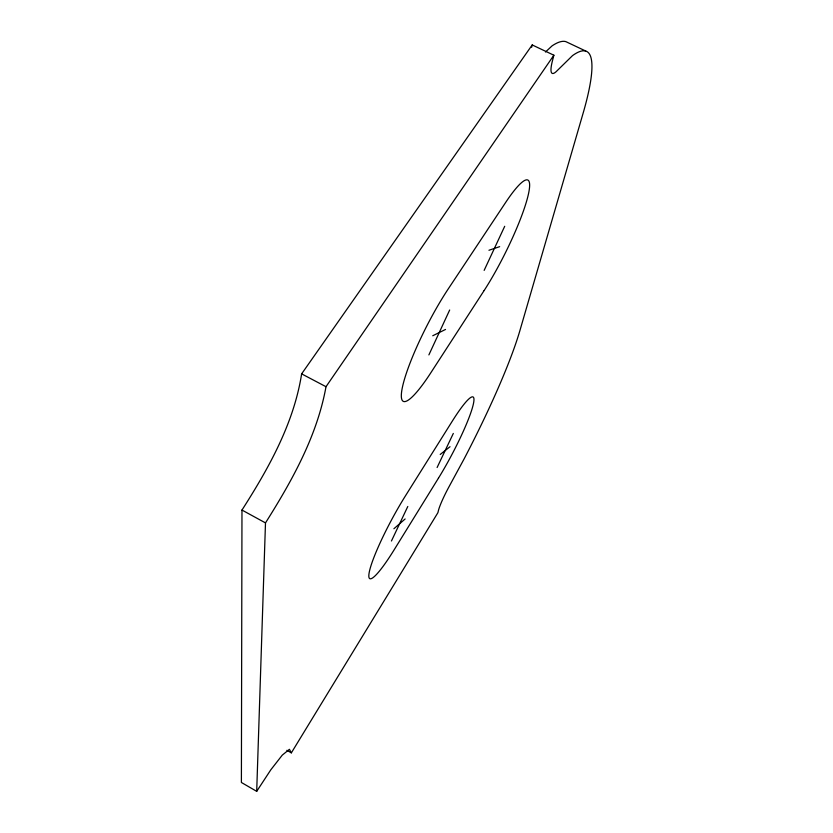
<?xml version="1.0" encoding="UTF-8"?>
<svg xmlns="http://www.w3.org/2000/svg" width="833" height="833" viewBox="0 0 833 833"><rect width="100%" height="100%" fill="white"/><g stroke="black" fill="none" stroke-linecap="round" stroke-linejoin="round"><path stroke-width="1.25" d="M241.976 510.056L241.393 782.479L256.699 791.35L270.819 769.796L282.293 755.104L289.426 749.315L291.342 752.865L437.898 512.691L438.595 509.9A26.604 3.176 -62.1 0 1 448.508 487.68L464.2 458.744A173.712 23.522 -62.2 0 0 519.959 330.399L583.173 113.007A218.027 36.131 -63.5 0 0 572.51 55.624L556.205 71.607A43.285 7.528 -65 0 1 552.102 62.163L553.872 55.217L532.214 44.94L301.629 373.871C293.841 423.497 268.684 468.25 241.976 510.056L265.488 522.905L256.699 791.35M553.872 55.217L326.005 386.71C317.061 436.18 291.966 480.839 265.488 522.905M531.662 47.273L532.214 44.94M428.891 354.9L449.674 310.001M484.15 270.381L504.704 226.295M391.448 540.992L407.795 506.485M437.106 467.511L453.319 433.441M545.49 52.021L552.008 45.919A217.538 38.943 -63.6 0 1 565.878 41.65L585.714 51.021M393.905 528.747L405.13 518.969M440.22 454.464L450.028 446.717M432.744 335.761L445.53 329.451M488.95 250.264L499.654 246.662M301.629 373.871L326.005 386.71M286.885 750.314L291.342 752.865M438.47 478.132L394.217 549.697A62.256 8.59 -61.8 0 1 369.342 571.771A62.256 8.59 -61.8 0 1 405.338 496.031L452.371 421.019A60.392 8.122 -62.2 0 1 473.123 405.077A60.392 8.122 -62.2 0 1 438.47 478.132M484.14 290.53L430.932 372.611A77.844 13.401 -62.9 0 1 402.349 387.553A77.844 13.401 -62.9 0 1 448.289 288.853L505.527 202.648A75.584 12.391 -63.5 0 1 527.976 196.067A75.584 12.391 -63.5 0 1 484.14 290.53"/></g></svg>
